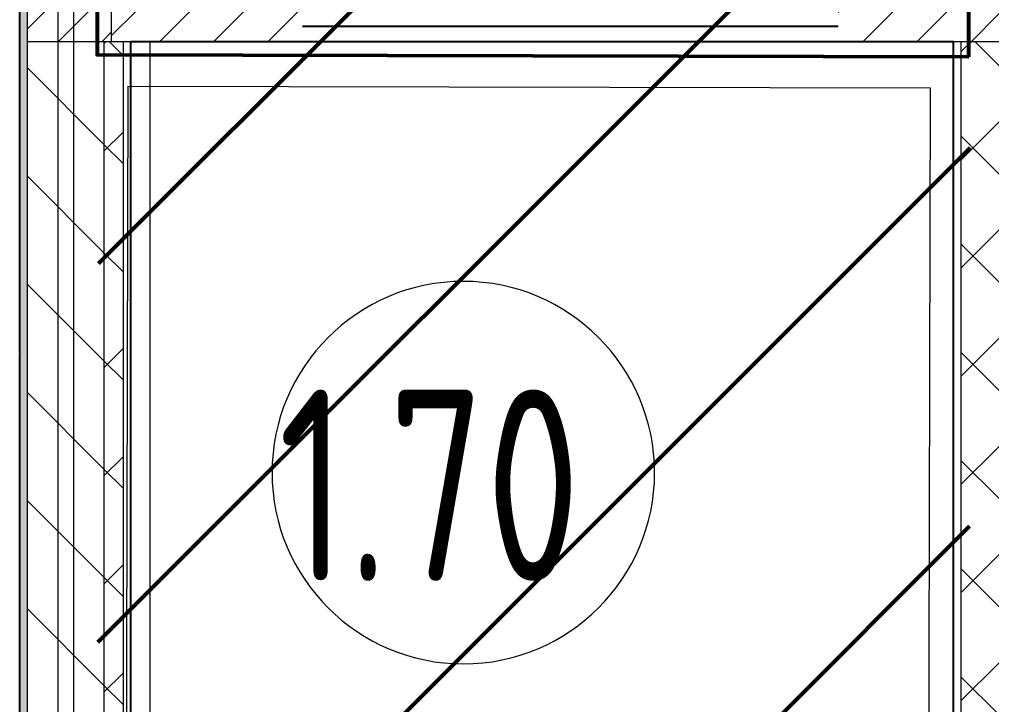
# Model space of a CAD drawing. Header units: millimetres. Extents: x -213547 to 415037, y -3642 to 106956.
# Drawn here: x 107174 to 109715, y 530 to 2321 of the extents above; entities that cross this region are included whole.
import ezdxf

# ---------------------------------------------------------------- set-up
doc = ezdxf.new("R2010")
doc.units = ezdxf.units.MM
for name, color, linetype, lineweight in [('1)CF2', 3, 'Continuous', 30), ('10)FK4', 3, 'Continuous', 50), ('965 СКБ CF2', 5, 'Continuous', 50), ('A-AREA-BNDY', 7, 'Continuous', 5), ('A-AREA-IDEN', 7, 'Continuous', 9), ('A-FLOR', 7, 'Continuous', 9), ('A-GENM-3', 7, 'Continuous', 5), ('A-WALL', 7, 'Continuous', 5), ('I-WALL', 7, 'Continuous', 5), ('Оси', 7, 'Continuous', 9)]:
    doc.layers.add(name, color=color, linetype=linetype, lineweight=lineweight)
doc.layers.add('A-WALL-1', color=9, linetype='Continuous', lineweight=5, true_color=0x808080)
doc.layers.add('A-WALL-FNSH-1', color=9, linetype='Continuous', lineweight=5, true_color=0x808080)
doc.styles.add('СПДС', font='ГОСТ тип А.ttf', dxfattribs={"width": 0.9})
pattern_1 = [(45, (64.7, -136.06), (-141.42136, 141.42136), []), (135, (64.7, -136.06), (-141.42136, -141.42136), [])]

# ---------------------------------------------------------------- blocks, each defined once
blk = doc.blocks.new('Рисунок_горы - Рисунок_горы-31934381-Объем проектирования 1 этажа')
at = {"layer": 'A-GENM-3'}
for p, q in [((107109, 5509.4), (107109, 170.3)), ((107109, 1721.7), (107109, 2520.4)), ((107109, 2349.5), (107109, 2318.8)), ((107109, 1892.3), (107109, 1912.9)), ((107109, 1600.7), (107109, 1631.9)), ((107109, 1247.5), (107109, 1581.1)), ((107109, 1293.1), (107109, 1296.4)), ((107109, 950.1), (107109, 1139.3)), ((107109, 1139.3), (107109, 950.1)), ((107109, 1122.4), (107109, 1119.9)), ((107109, 1119.9), (107109, 756.7)), ((107109, 688.3), (107109, 1080.6)), ((107109, 988.4), (107109, 946.8)), ((107109, 928), (107109, 950.1)), ((107109, 950.1), (107109, 928)), ((107109, 800), (107109, 928)), ((107109, 928), (107109, 800)), ((107109, 756.7), (107109, 692.6)), ((107109, 692.6), (107109, 688.3))]:
    blk.add_line(p, q, dxfattribs=at)
for points in [[(107109, 2525.4), (107109, 2507.2), (107109, 2429.8), (107109, 2406.1)], [(107109, 2405.3), (107109, 2304), (107109, 2038.3), (107109, 1883.2)], [(107109, 2112.7), (107109, 2226), (107109, 2386), (107109, 2405.3)], [(107109, 2323.6), (107109, 2326.7), (107109, 2331), (107109, 2337.1)], [(107109, 2043.8), (107109, 2062.7), (107109, 2086.4), (107109, 2112.7)], [(107109, 1964.2), (107109, 1942.5), (107109, 1888.8), (107109, 1862.5)], [(107109, 1851.5), (107109, 1858.5), (107109, 1869.3), (107109, 1884.9)], [(107109, 1721.8), (107109, 1728.7), (107109, 1729.7), (107109, 1721.7)], [(107109, 1722), (107109, 1728.6), (107109, 1729.6), (107109, 1722)], [(107109, 1722), (107109, 1728.7), (107109, 1729.6), (107109, 1721.9)], [(107109, 1721.9), (107109, 1728.7), (107109, 1729.6), (107109, 1721.9)], [(107109, 1722.1), (107109, 1728.6), (107109, 1729.5), (107109, 1722.1)], [(107109, 1722.5), (107109, 1728.6), (107109, 1729.4), (107109, 1722.4)], [(107109, 1722.4), (107109, 1728.6), (107109, 1729.4), (107109, 1722.4)], [(107109, 1722.7), (107109, 1728.5), (107109, 1729.3), (107109, 1722.7)], [(107109, 1722.6), (107109, 1728.5), (107109, 1729.3), (107109, 1722.5)], [(107109, 1722.9), (107109, 1728.5), (107109, 1729.2), (107109, 1722.9)], [(107109, 1722.8), (107109, 1728.5), (107109, 1729.2), (107109, 1722.8)], [(107109, 1722.7), (107109, 1728.5), (107109, 1729.2), (107109, 1722.7)], [(107109, 1723.1), (107109, 1728.4), (107109, 1729.1), (107109, 1723.1)], [(107109, 1723), (107109, 1728.5), (107109, 1729.1), (107109, 1723)], [(107109, 1723.4), (107109, 1728.4), (107109, 1729), (107109, 1723.4)], [(107109, 1723.3), (107109, 1728.4), (107109, 1729), (107109, 1723.3)], [(107109, 1723.3), (107109, 1728.4), (107109, 1729), (107109, 1723.3)], [(107109, 1723.5), (107109, 1728.3), (107109, 1728.9), (107109, 1723.5)], [(107109, 1726.5), (107109, 1725.9), (107109, 1724.9), (107109, 1723.6)], [(107109, 1716.3), (107109, 1721.3), (107109, 1724.8), (107109, 1726.4)], [(107109, 1723.6), (107109, 1723.6), (107109, 1723.5), (107109, 1723.5)], [(107109, 1723.3), (107109, 1723.3), (107109, 1723.3), (107109, 1723.3)], [(107109, 1723.1), (107109, 1723.1), (107109, 1723.1), (107109, 1723.1)], [(107109, 1722.8), (107109, 1722.8), (107109, 1722.8), (107109, 1722.8)], [(107109, 1722.7), (107109, 1722.7), (107109, 1722.7), (107109, 1722.7)], [(107109, 1722.4), (107109, 1722.3), (107109, 1722.3), (107109, 1722.3)], [(107109, 1722.1), (107109, 1722.1), (107109, 1722.1), (107109, 1722.1)], [(107109, 1716.3), (107109, 1716.3), (107109, 1716.3), (107109, 1716.3)], [(107109, 1599.1), (107109, 1599.6), (107109, 1600.2), (107109, 1600.7)], [(107109, 1584.8), (107109, 1587.8), (107109, 1592.5), (107109, 1599.1)], [(107109, 1599.1), (107109, 1599.1), (107109, 1599.1), (107109, 1599.1)], [(107109, 1378.1), (107109, 1344.4), (107109, 1311.3), (107109, 1280.5)], [(107109, 1296.8), (107109, 1296.4), (107109, 1296), (107109, 1295.5)], [(107109, 1295.5), (107109, 1290.5), (107109, 1278.2), (107109, 1267.7)], [(107109, 1295.5), (107109, 1295.5), (107109, 1295.5), (107109, 1295.5)], [(107109, 1291.5), (107109, 1291.9), (107109, 1292.4), (107109, 1293.1)], [(107109, 1204.3), (107109, 1240.1), (107109, 1272.7), (107109, 1284.6)], [(107109, 1250.4), (107109, 1250.3), (107109, 1250.3), (107109, 1250.3)], [(107109, 1250.3), (107109, 1250.3), (107109, 1250.2), (107109, 1250.2)], [(107109, 1250.3), (107109, 1250.3), (107109, 1250.3), (107109, 1250.3)], [(107109, 1250.3), (107109, 1250.3), (107109, 1250.3), (107109, 1250.3)], [(107109, 1250.3), (107109, 1250.3), (107109, 1250.3), (107109, 1250.3)], [(107109, 1250.3), (107109, 1250.3), (107109, 1250.3), (107109, 1250.3)], [(107109, 1250.3), (107109, 1250.3), (107109, 1250.3), (107109, 1250.3)], [(107109, 1250.3), (107109, 1250.3), (107109, 1250.3), (107109, 1250.3)], [(107109, 1250.2), (107109, 1250.2), (107109, 1250.1), (107109, 1250.1)], [(107109, 1250.2), (107109, 1250.2), (107109, 1250.2), (107109, 1250.2)], [(107109, 1250.2), (107109, 1250.2), (107109, 1250.2), (107109, 1250.2)], [(107109, 1250.2), (107109, 1250.2), (107109, 1250.2), (107109, 1250.2)], [(107109, 1250.2), (107109, 1250.2), (107109, 1250.2), (107109, 1250.2)], [(107109, 1250.1), (107109, 1250.1), (107109, 1250), (107109, 1250)], [(107109, 1250.1), (107109, 1250.1), (107109, 1250.1), (107109, 1250.1)], [(107109, 1250.1), (107109, 1250.1), (107109, 1250.1), (107109, 1250.1)], [(107109, 1250.1), (107109, 1250.1), (107109, 1250.1), (107109, 1250.1)], [(107109, 1250.1), (107109, 1250.1), (107109, 1250.1), (107109, 1250.1)], [(107109, 1250.1), (107109, 1250.1), (107109, 1250.1), (107109, 1250.1)], [(107109, 1250.1), (107109, 1250.1), (107109, 1250.1), (107109, 1250.1)], [(107109, 1250.1), (107109, 1250.1), (107109, 1250.1), (107109, 1250.1)], [(107109, 1250), (107109, 1250), (107109, 1250), (107109, 1249.9)], [(107109, 1250), (107109, 1250), (107109, 1250), (107109, 1250)], [(107109, 1250), (107109, 1250), (107109, 1250), (107109, 1250)], [(107109, 1250), (107109, 1250), (107109, 1250), (107109, 1250)], [(107109, 1249.9), (107109, 1249.8), (107109, 1249.8), (107109, 1249.8)], [(107109, 1249.9), (107109, 1249.9), (107109, 1249.9), (107109, 1249.9)], [(107109, 1249.9), (107109, 1249.9), (107109, 1249.9), (107109, 1249.9)], [(107109, 1249.9), (107109, 1249.9), (107109, 1249.9), (107109, 1249.9)], [(107109, 1249.8), (107109, 1249.8), (107109, 1249.8), (107109, 1249.7)], [(107109, 1249.8), (107109, 1249.8), (107109, 1249.8), (107109, 1249.8)], [(107109, 1249.7), (107109, 1249.7), (107109, 1249.6), (107109, 1249.6)], [(107109, 1249.7), (107109, 1249.7), (107109, 1249.7), (107109, 1249.7)], [(107109, 1249.7), (107109, 1249.7), (107109, 1249.7), (107109, 1249.7)], [(107109, 1249.7), (107109, 1249.7), (107109, 1249.7), (107109, 1249.7)], [(107109, 1249.7), (107109, 1249.7), (107109, 1249.7), (107109, 1249.7)], [(107109, 1249.7), (107109, 1249.7), (107109, 1249.7), (107109, 1249.7)], [(107109, 1249.7), (107109, 1249.7), (107109, 1249.7), (107109, 1249.7)], [(107109, 1249.7), (107109, 1249.7), (107109, 1249.7), (107109, 1249.7)], [(107109, 1249.6), (107109, 1249.5), (107109, 1249.5), (107109, 1249.5)], [(107109, 1249.6), (107109, 1249.6), (107109, 1249.6), (107109, 1249.6)], [(107109, 1249.6), (107109, 1249.6), (107109, 1249.6), (107109, 1249.6)], [(107109, 1249.6), (107109, 1249.6), (107109, 1249.6), (107109, 1249.6)], [(107109, 1249.6), (107109, 1249.6), (107109, 1249.6), (107109, 1249.6)], [(107109, 1249.6), (107109, 1249.6), (107109, 1249.6), (107109, 1249.6)], [(107109, 1249.5), (107109, 1249.5), (107109, 1249.4), (107109, 1249.4)], [(107109, 1249.5), (107109, 1249.5), (107109, 1249.5), (107109, 1249.5)], [(107109, 1249.5), (107109, 1249.5), (107109, 1249.5), (107109, 1249.5)], [(107109, 1249.5), (107109, 1249.5), (107109, 1249.5), (107109, 1249.5)], [(107109, 1249.5), (107109, 1249.5), (107109, 1249.5), (107109, 1249.5)], [(107109, 1249.5), (107109, 1249.5), (107109, 1249.5), (107109, 1249.5)], [(107109, 1249.4), (107109, 1249.4), (107109, 1249.4), (107109, 1249.3)], [(107109, 1249.4), (107109, 1249.4), (107109, 1249.4), (107109, 1249.4)], [(107109, 1249.4), (107109, 1249.4), (107109, 1249.4), (107109, 1249.4)], [(107109, 1249.4), (107109, 1249.4), (107109, 1249.4), (107109, 1249.4)], [(107109, 1249.4), (107109, 1249.4), (107109, 1249.4), (107109, 1249.4)], [(107109, 1249.4), (107109, 1249.4), (107109, 1249.4), (107109, 1249.4)], [(107109, 1249.4), (107109, 1249.4), (107109, 1249.4), (107109, 1249.4)], [(107109, 1249.3), (107109, 1249.2), (107109, 1249.1), (107109, 1249.1)], [(107109, 1249.3), (107109, 1249.3), (107109, 1249.3), (107109, 1249.3)], [(107109, 1249.3), (107109, 1249.3), (107109, 1249.3), (107109, 1249.3)], [(107109, 1249.3), (107109, 1249.3), (107109, 1249.3), (107109, 1249.3)], [(107109, 1249.3), (107109, 1249.3), (107109, 1249.3), (107109, 1249.3)], [(107109, 1249.3), (107109, 1249.3), (107109, 1249.3), (107109, 1249.3)], [(107109, 1249.3), (107109, 1249.3), (107109, 1249.3), (107109, 1249.3)], [(107109, 1249.3), (107109, 1249.3), (107109, 1249.3), (107109, 1249.3)], [(107109, 1249.3), (107109, 1249.3), (107109, 1249.3), (107109, 1249.3)], [(107109, 1249.1), (107109, 1249), (107109, 1249), (107109, 1249)], [(107109, 1249.1), (107109, 1249.1), (107109, 1249.1), (107109, 1249.1)], [(107109, 1249.1), (107109, 1249.1), (107109, 1249.1), (107109, 1249.1)], [(107109, 1249), (107109, 1249), (107109, 1248.9), (107109, 1248.9)], [(107109, 1249), (107109, 1249), (107109, 1249), (107109, 1249)], [(107109, 1249), (107109, 1249), (107109, 1249), (107109, 1249)], [(107109, 1249), (107109, 1249), (107109, 1249), (107109, 1249)], [(107109, 1249), (107109, 1249), (107109, 1249), (107109, 1249)], [(107109, 1249), (107109, 1249), (107109, 1249), (107109, 1249)], [(107109, 1249), (107109, 1249), (107109, 1249), (107109, 1249)], [(107109, 1249), (107109, 1249), (107109, 1249), (107109, 1249)], [(107109, 1249), (107109, 1249), (107109, 1249), (107109, 1249)], [(107109, 1249), (107109, 1249), (107109, 1249), (107109, 1249)], [(107109, 1248.9), (107109, 1248.8), (107109, 1248.8), (107109, 1248.8)], [(107109, 1248.9), (107109, 1248.9), (107109, 1248.9), (107109, 1248.9)], [(107109, 1248.9), (107109, 1248.9), (107109, 1248.9), (107109, 1248.9)], [(107109, 1248.9), (107109, 1248.9), (107109, 1248.9), (107109, 1248.9)], [(107109, 1248.9), (107109, 1248.9), (107109, 1248.9), (107109, 1248.9)], [(107109, 1248.9), (107109, 1248.9), (107109, 1248.9), (107109, 1248.9)], [(107109, 1248.9), (107109, 1248.9), (107109, 1248.9), (107109, 1248.9)], [(107109, 1248.8), (107109, 1248.7), (107109, 1248.7), (107109, 1248.7)], [(107109, 1248.8), (107109, 1248.8), (107109, 1248.8), (107109, 1248.8)], [(107109, 1248.8), (107109, 1248.8), (107109, 1248.8), (107109, 1248.8)], [(107109, 1248.8), (107109, 1248.8), (107109, 1248.8), (107109, 1248.8)], [(107109, 1248.8), (107109, 1248.8), (107109, 1248.8), (107109, 1248.8)], [(107109, 1248.8), (107109, 1248.8), (107109, 1248.8), (107109, 1248.8)], [(107109, 1248.8), (107109, 1248.8), (107109, 1248.8), (107109, 1248.8)], [(107109, 1248.8), (107109, 1248.8), (107109, 1248.8), (107109, 1248.8)], [(107109, 1248.7), (107109, 1248.7), (107109, 1248.6), (107109, 1248.6)], [(107109, 1248.7), (107109, 1248.7), (107109, 1248.7), (107109, 1248.7)], [(107109, 1248.7), (107109, 1248.7), (107109, 1248.7), (107109, 1248.7)], [(107109, 1248.7), (107109, 1248.7), (107109, 1248.7), (107109, 1248.7)], [(107109, 1248.7), (107109, 1248.7), (107109, 1248.7), (107109, 1248.7)], [(107109, 1248.7), (107109, 1248.7), (107109, 1248.7), (107109, 1248.7)], [(107109, 1248.7), (107109, 1248.7), (107109, 1248.7), (107109, 1248.7)], [(107109, 1248.7), (107109, 1248.7), (107109, 1248.7), (107109, 1248.7)], [(107109, 1248.7), (107109, 1248.7), (107109, 1248.7), (107109, 1248.7)], [(107109, 1248.6), (107109, 1248.6), (107109, 1248.6), (107109, 1248.5)], [(107109, 1248.6), (107109, 1248.6), (107109, 1248.6), (107109, 1248.6)], [(107109, 1248.6), (107109, 1248.6), (107109, 1248.6), (107109, 1248.6)], [(107109, 1248.6), (107109, 1248.6), (107109, 1248.6), (107109, 1248.6)], [(107109, 1248.6), (107109, 1248.6), (107109, 1248.6), (107109, 1248.6)], [(107109, 1248.6), (107109, 1248.6), (107109, 1248.6), (107109, 1248.6)], [(107109, 1248.5), (107109, 1248.5), (107109, 1248.5), (107109, 1248.5)], [(107109, 1248.5), (107109, 1248.5), (107109, 1248.5), (107109, 1248.5)], [(107109, 1248.5), (107109, 1248.5), (107109, 1248.5), (107109, 1248.5)], [(107109, 1248.5), (107109, 1248.5), (107109, 1248.5), (107109, 1248.5)], [(107109, 1248.5), (107109, 1248.5), (107109, 1248.5), (107109, 1248.5)], [(107109, 1248.5), (107109, 1248.5), (107109, 1248.5), (107109, 1248.5)], [(107109, 1248.5), (107109, 1248.5), (107109, 1248.5), (107109, 1248.5)], [(107109, 1248.5), (107109, 1248.5), (107109, 1248.5), (107109, 1248.5)], [(107109, 1248.5), (107109, 1248.5), (107109, 1248.5), (107109, 1248.5)], [(107109, 1248.5), (107109, 1248.5), (107109, 1248.5), (107109, 1248.5)], [(107109, 1248.5), (107109, 1248.5), (107109, 1248.5), (107109, 1248.5)], [(107109, 1248.5), (107109, 1248.5), (107109, 1248.4), (107109, 1248.4)], [(107109, 1248.4), (107109, 1248.4), (107109, 1248.4), (107109, 1248.4)], [(107109, 1248.4), (107109, 1248.4), (107109, 1248.4), (107109, 1248.4)], [(107109, 1248.4), (107109, 1248.4), (107109, 1248.4), (107109, 1248.4)], [(107109, 1248.4), (107109, 1248.4), (107109, 1248.4), (107109, 1248.4)], [(107109, 1248.4), (107109, 1248.4), (107109, 1248.4), (107109, 1248.4)], [(107109, 1248.4), (107109, 1248.4), (107109, 1248.4), (107109, 1248.4)], [(107109, 1248.4), (107109, 1248.4), (107109, 1248.4), (107109, 1248.4)], [(107109, 1248.4), (107109, 1248.4), (107109, 1248.4), (107109, 1248.4)], [(107109, 1248.4), (107109, 1248.4), (107109, 1248.4), (107109, 1248.4)], [(107109, 1248.4), (107109, 1248.4), (107109, 1248.4), (107109, 1248.4)], [(107109, 1248.4), (107109, 1248.4), (107109, 1248.4), (107109, 1248.4)], [(107109, 1248.4), (107109, 1248.4), (107109, 1248.4), (107109, 1248.4)], [(107109, 1248.4), (107109, 1248.4), (107109, 1248.4), (107109, 1248.4)], [(107109, 1248.4), (107109, 1248.3), (107109, 1248.3), (107109, 1248.3)], [(107109, 1248.3), (107109, 1248.3), (107109, 1248.3), (107109, 1248.3)], [(107109, 1248.3), (107109, 1248.3), (107109, 1248.3), (107109, 1248.3)], [(107109, 1248.3), (107109, 1248.3), (107109, 1248.3), (107109, 1248.3)], [(107109, 1248.3), (107109, 1248.3), (107109, 1248.3), (107109, 1248.3)], [(107109, 1248.3), (107109, 1248.3), (107109, 1248.3), (107109, 1248.3)], [(107109, 1248.3), (107109, 1248.3), (107109, 1248.3), (107109, 1248.3)], [(107109, 1248.3), (107109, 1248.3), (107109, 1248.3), (107109, 1248.3)], [(107109, 1248.3), (107109, 1248.3), (107109, 1248.3), (107109, 1248.3)], [(107109, 1248.3), (107109, 1248.3), (107109, 1248.3), (107109, 1248.3)], [(107109, 1248.3), (107109, 1248.3), (107109, 1248.3), (107109, 1248.3)], [(107109, 1248.3), (107109, 1248.3), (107109, 1248.3), (107109, 1248.3)], [(107109, 1248.3), (107109, 1248.3), (107109, 1248.3), (107109, 1248.3)], [(107109, 1248.3), (107109, 1248.3), (107109, 1248.3), (107109, 1248.2)], [(107109, 1248.2), (107109, 1248.2), (107109, 1248.2), (107109, 1248.2)], [(107109, 1248.2), (107109, 1248.2), (107109, 1248.2), (107109, 1248.2)], [(107109, 1248.2), (107109, 1248.2), (107109, 1248.2), (107109, 1248.2)], [(107109, 1248.2), (107109, 1248.2), (107109, 1248.2), (107109, 1248.2)], [(107109, 1248.2), (107109, 1248.2), (107109, 1248.2), (107109, 1248.2)], [(107109, 1248.2), (107109, 1248.2), (107109, 1248.2), (107109, 1248.2)], [(107109, 1248.2), (107109, 1248.2), (107109, 1248.2), (107109, 1248.2)], [(107109, 1248.2), (107109, 1248.2), (107109, 1248.2), (107109, 1248.2)], [(107109, 1248.2), (107109, 1248.2), (107109, 1248.2), (107109, 1248.2)], [(107109, 1248.2), (107109, 1248.1), (107109, 1248.1), (107109, 1248)], [(107109, 1248), (107109, 1248), (107109, 1248), (107109, 1248)], [(107109, 1248), (107109, 1248), (107109, 1248), (107109, 1248)], [(107109, 1248), (107109, 1248), (107109, 1248), (107109, 1248)], [(107109, 1248), (107109, 1248), (107109, 1248), (107109, 1248)], [(107109, 1248), (107109, 1248), (107109, 1248), (107109, 1248)], [(107109, 1248), (107109, 1248), (107109, 1248), (107109, 1248)], [(107109, 1248), (107109, 1248), (107109, 1248), (107109, 1248)], [(107109, 1248), (107109, 1247.9), (107109, 1247.9), (107109, 1247.9)], [(107109, 1247.9), (107109, 1247.9), (107109, 1247.9), (107109, 1247.9)], [(107109, 1247.9), (107109, 1247.9), (107109, 1247.9), (107109, 1247.9)], [(107109, 1247.9), (107109, 1247.9), (107109, 1247.9), (107109, 1247.9)], [(107109, 1247.9), (107109, 1247.9), (107109, 1247.9), (107109, 1247.9)], [(107109, 1247.9), (107109, 1247.9), (107109, 1247.9), (107109, 1247.9)], [(107109, 1247.9), (107109, 1247.8), (107109, 1247.8), (107109, 1247.8)], [(107109, 1247.8), (107109, 1247.8), (107109, 1247.8), (107109, 1247.8)], [(107109, 1247.8), (107109, 1247.8), (107109, 1247.8), (107109, 1247.8)], [(107109, 1247.8), (107109, 1247.8), (107109, 1247.8), (107109, 1247.8)], [(107109, 1247.8), (107109, 1247.8), (107109, 1247.8), (107109, 1247.8)], [(107109, 1247.8), (107109, 1247.8), (107109, 1247.8), (107109, 1247.8)], [(107109, 1247.8), (107109, 1247.8), (107109, 1247.8), (107109, 1247.8)], [(107109, 1247.8), (107109, 1247.8), (107109, 1247.8), (107109, 1247.8)], [(107109, 1247.8), (107109, 1247.7), (107109, 1247.7), (107109, 1247.7)], [(107109, 1247.7), (107109, 1247.7), (107109, 1247.7), (107109, 1247.7)], [(107109, 1247.7), (107109, 1247.7), (107109, 1247.7), (107109, 1247.7)], [(107109, 1247.7), (107109, 1247.7), (107109, 1247.7), (107109, 1247.7)], [(107109, 1247.7), (107109, 1247.7), (107109, 1247.6), (107109, 1247.6)], [(107109, 1247.6), (107109, 1247.6), (107109, 1247.6), (107109, 1247.6)], [(107109, 1247.6), (107109, 1247.6), (107109, 1247.6), (107109, 1247.6)], [(107109, 1247.6), (107109, 1247.6), (107109, 1247.6), (107109, 1247.6)], [(107109, 1247.6), (107109, 1247.6), (107109, 1247.6), (107109, 1247.6)], [(107109, 1247.6), (107109, 1247.6), (107109, 1247.6), (107109, 1247.6)], [(107109, 1247.6), (107109, 1247.6), (107109, 1247.6), (107109, 1247.6)], [(107109, 1247.6), (107109, 1247.6), (107109, 1247.6), (107109, 1247.6)], [(107109, 1247.6), (107109, 1247.6), (107109, 1247.6), (107109, 1247.6)], [(107109, 1247.6), (107109, 1247.6), (107109, 1247.6), (107109, 1247.6)], [(107109, 1247.6), (107109, 1247.6), (107109, 1247.5), (107109, 1247.5)], [(107109, 1204.2), (107109, 1204.2), (107109, 1204.2), (107109, 1204.3)], [(107109, 1086.2), (107109, 1105.3), (107109, 1157.5), (107109, 1204.2)], [(107109, 1150.9), (107109, 1139), (107109, 1112.9), (107109, 1089.8)], [(107109, 1141.3), (107109, 1141.5), (107109, 1141.7), (107109, 1141.9)], [(107109, 1139.6), (107109, 1140.2), (107109, 1141.1), (107109, 1141.9)], [(107109, 949.5), (107109, 970.9), (107109, 1112.8), (107109, 1134.2)], [(107109, 1117.4), (107109, 1118.1), (107109, 1119.6), (107109, 1122.4)], [(107109, 1120.4), (107109, 1119.6), (107109, 1118.7), (107109, 1117.9)], [(107109, 1086.1), (107109, 1086.2), (107109, 1086.2), (107109, 1086.2)], [(107109, 1086.1), (107109, 1086.1), (107109, 1086.1), (107109, 1086.1)], [(107109, 1086), (107109, 1086), (107109, 1086.1), (107109, 1086.1)], [(107109, 1085.5), (107109, 1085.7), (107109, 1085.9), (107109, 1086)], [(107109, 1085.5), (107109, 1085.5), (107109, 1085.5), (107109, 1085.5)], [(107109, 1085.4), (107109, 1085.4), (107109, 1085.5), (107109, 1085.5)], [(107109, 1085.3), (107109, 1085.3), (107109, 1085.4), (107109, 1085.4)], [(107109, 1085.2), (107109, 1085.2), (107109, 1085.3), (107109, 1085.3)], [(107109, 1085.1), (107109, 1085.1), (107109, 1085.2), (107109, 1085.2)], [(107109, 1085.1), (107109, 1085.1), (107109, 1085.1), (107109, 1085.1)], [(107109, 1085), (107109, 1085.1), (107109, 1085.1), (107109, 1085.1)], [(107109, 1085), (107109, 1085), (107109, 1085), (107109, 1085)], [(107109, 1084.9), (107109, 1085), (107109, 1085), (107109, 1085)], [(107109, 1084.9), (107109, 1084.9), (107109, 1084.9), (107109, 1084.9)], [(107109, 1084.9), (107109, 1084.9), (107109, 1084.9), (107109, 1084.9)], [(107109, 1084.8), (107109, 1084.8), (107109, 1084.9), (107109, 1084.9)], [(107109, 1084.8), (107109, 1084.8), (107109, 1084.8), (107109, 1084.8)], [(107109, 1084.7), (107109, 1084.8), (107109, 1084.8), (107109, 1084.8)], [(107109, 1084.7), (107109, 1084.7), (107109, 1084.7), (107109, 1084.7)], [(107109, 1084.7), (107109, 1084.7), (107109, 1084.7), (107109, 1084.7)], [(107109, 1084.6), (107109, 1084.6), (107109, 1084.7), (107109, 1084.7)], [(107109, 1084.6), (107109, 1084.6), (107109, 1084.6), (107109, 1084.6)], [(107109, 1084.6), (107109, 1084.6), (107109, 1084.6), (107109, 1084.6)], [(107109, 1084.5), (107109, 1084.5), (107109, 1084.5), (107109, 1084.6)], [(107109, 1084.5), (107109, 1084.5), (107109, 1084.5), (107109, 1084.5)], [(107109, 1084.5), (107109, 1084.5), (107109, 1084.5), (107109, 1084.5)], [(107109, 1084.4), (107109, 1084.4), (107109, 1084.4), (107109, 1084.5)], [(107109, 1084.3), (107109, 1084.4), (107109, 1084.4), (107109, 1084.4)], [(107109, 1084.3), (107109, 1075.8), (107109, 1065.4), (107109, 1052.7)], [(107109, 1084.3), (107109, 1084.3), (107109, 1084.3), (107109, 1084.3)], [(107109, 1084.2), (107109, 1084.2), (107109, 1084.2), (107109, 1084.3)], [(107109, 1084.1), (107109, 1084.1), (107109, 1084.2), (107109, 1084.2)], [(107109, 1084.1), (107109, 1084.1), (107109, 1084.1), (107109, 1084.1)], [(107109, 1084.1), (107109, 1084.1), (107109, 1084.1), (107109, 1084.1)], [(107109, 1084), (107109, 1084), (107109, 1084), (107109, 1084.1)], [(107109, 1084), (107109, 1084), (107109, 1084), (107109, 1084)], [(107109, 1083.9), (107109, 1084), (107109, 1084), (107109, 1084)], [(107109, 1083.9), (107109, 1083.9), (107109, 1083.9), (107109, 1083.9)], [(107109, 1083.9), (107109, 1083.9), (107109, 1083.9), (107109, 1083.9)], [(107109, 1083.8), (107109, 1083.9), (107109, 1083.9), (107109, 1083.9)], [(107109, 1083.8), (107109, 1083.8), (107109, 1083.8), (107109, 1083.8)], [(107109, 1083.8), (107109, 1083.8), (107109, 1083.8), (107109, 1083.8)], [(107109, 1083.8), (107109, 1083.8), (107109, 1083.8), (107109, 1083.8)], [(107109, 1083.7), (107109, 1083.7), (107109, 1083.7), (107109, 1083.8)], [(107109, 1083.7), (107109, 1083.7), (107109, 1083.7), (107109, 1083.7)], [(107109, 1083.6), (107109, 1083.7), (107109, 1083.7), (107109, 1083.7)], [(107109, 1083.5), (107109, 1083.6), (107109, 1083.6), (107109, 1083.6)], [(107109, 1083.5), (107109, 1083.5), (107109, 1083.5), (107109, 1083.5)], [(107109, 1083.2), (107109, 1083.3), (107109, 1083.4), (107109, 1083.5)], [(107109, 1083.2), (107109, 1083.2), (107109, 1083.2), (107109, 1083.2)], [(107109, 1083.1), (107109, 1083.1), (107109, 1083.1), (107109, 1083.2)], [(107109, 1083), (107109, 1083), (107109, 1083.1), (107109, 1083.1)], [(107109, 1082.4), (107109, 1082.6), (107109, 1082.8), (107109, 1083)], [(107109, 1082.2), (107109, 1082.3), (107109, 1082.3), (107109, 1082.4)], [(107109, 1081.9), (107109, 1082), (107109, 1082.1), (107109, 1082.2)], [(107109, 1081.9), (107109, 1081.9), (107109, 1081.9), (107109, 1081.9)], [(107109, 1081.8), (107109, 1081.8), (107109, 1081.9), (107109, 1081.9)], [(107109, 1081.8), (107109, 1081.8), (107109, 1081.8), (107109, 1081.8)], [(107109, 1081.5), (107109, 1081.6), (107109, 1081.7), (107109, 1081.8)], [(107109, 1081.4), (107109, 1081.5), (107109, 1081.5), (107109, 1081.5)], [(107109, 1081.4), (107109, 1081.4), (107109, 1081.4), (107109, 1081.4)], [(107109, 1081.4), (107109, 1081.4), (107109, 1081.4), (107109, 1081.4)], [(107109, 1081.3), (107109, 1081.3), (107109, 1081.4), (107109, 1081.4)], [(107109, 1081.1), (107109, 1081.2), (107109, 1081.3), (107109, 1081.3)], [(107109, 1080.9), (107109, 1081), (107109, 1081), (107109, 1081.1)], [(107109, 1080.9), (107109, 1080.9), (107109, 1080.9), (107109, 1080.9)], [(107109, 1080.7), (107109, 1080.8), (107109, 1080.8), (107109, 1080.9)], [(107109, 1080.6), (107109, 1080.7), (107109, 1080.7), (107109, 1080.7)], [(107109, 1080.6), (107109, 1080.6), (107109, 1080.6), (107109, 1080.6)], [(107109, 1052.7), (107109, 1035.5), (107109, 1014.2), (107109, 988.4)], [(107109, 800), (107109, 789.3), (107109, 658.8), (107109, 644.1)], [(107109, 792), (107109, 795.1), (107109, 797.8), (107109, 800)]]:
    blk.add_open_spline(points, degree=3, dxfattribs=at)
for points, knots in [([(107109, 2444.2), (107109, 2444.2), (107109, 2462.1), (107109, 2503.1), (107109, 2519)], [0.7142857, 0.7142857, 0.7142857, 0.7142857, 0.7142857, 0.9395401, 0.9395401, 0.9395401, 0.9395401]), ([(107109, 2510.3), (107109, 2510.3), (107109, 2483), (107109, 2428.7), (107109, 2405.3)], [0.798561151, 0.798561151, 0.798561151, 0.798561151, 0.798561161, 0.805755396, 0.805755396, 0.805755396, 0.805755396]), ([(107109, 2337.1), (107109, 2337.1), (107109, 2349.8), (107109, 2431.6), (107109, 2444.2)], [0.5714286, 0.5714286, 0.5714286, 0.5714286, 0.5714286, 0.7142857, 0.7142857, 0.7142857, 0.7142857]), ([(107109, 2406.1), (107109, 2406.1), (107109, 2384.7), (107109, 2362.5), (107109, 2351.9)], [0.1428571, 0.1428571, 0.1428571, 0.1428571, 0.1428572, 0.2747178, 0.2747178, 0.2747178, 0.2747178]), ([(107109, 2405.3), (107109, 2405.3), (107109, 2381.5), (107109, 2144.3), (107109, 2043.8)], [0.805755396, 0.805755396, 0.805755396, 0.805755396, 0.805755406, 0.811968093, 0.811968093, 0.811968093, 0.811968093]), ([(107109, 1912.9), (107109, 1912.9), (107109, 1923.9), (107109, 1935.8), (107109, 1945.4)], [0.75, 0.75, 0.75, 0.75, 0.75, 0.8537105, 0.8537105, 0.8537105, 0.8537105]), ([(107109, 1884.9), (107109, 1884.9), (107109, 1885.4), (107109, 1885.8), (107109, 1886.2)], [0.5, 0.5, 0.5, 0.5, 0.50000001, 0.50706278, 0.50706278, 0.50706278, 0.50706278]), ([(107109, 1883.2), (107109, 1883.2), (107109, 1772), (107109, 1712.3), (107109, 1580.9)], [0.05882353, 0.05882353, 0.05882353, 0.05882353, 0.05882354, 0.11764706, 0.11764706, 0.11764706, 0.11764706]), ([(107109, 1862.5), (107109, 1862.5), (107109, 1861.9), (107109, 1861.5), (107109, 1861)], [0.125, 0.125, 0.125, 0.125, 0.12500001, 0.130504655, 0.130504655, 0.130504655, 0.130504655]), ([(107109, 1684.9), (107109, 1684.9), (107109, 1697.8), (107109, 1708.8), (107109, 1716.3)], [0.76119403, 0.76119403, 0.76119403, 0.76119403, 0.76119404, 0.767121005, 0.767121005, 0.767121005, 0.767121005]), ([(107109, 1640.8), (107109, 1640.8), (107109, 1660.5), (107109, 1675.7), (107109, 1684.9)], [0.74626866, 0.74626866, 0.74626866, 0.74626866, 0.74626867, 0.76119403, 0.76119403, 0.76119403, 0.76119403]), ([(107109, 1631.9), (107109, 1631.9), (107109, 1634.7), (107109, 1638.3), (107109, 1640.8)], [0.73134328, 0.73134328, 0.73134328, 0.73134328, 0.73134329, 0.74626866, 0.74626866, 0.74626866, 0.74626866]), ([(107109, 1580.9), (107109, 1580.9), (107109, 1528.6), (107109, 1484.2), (107109, 1440.4)], [0.11764706, 0.11764706, 0.11764706, 0.11764706, 0.11764707, 0.17647059, 0.17647059, 0.17647059, 0.17647059]), ([(107109, 1440.4), (107109, 1440.4), (107109, 1388), (107109, 1350.4), (107109, 1277.3)], [0.17647059, 0.17647059, 0.17647059, 0.17647059, 0.1764706, 0.23529412, 0.23529412, 0.23529412, 0.23529412]), ([(107109, 1280.5), (107109, 1280.5), (107109, 1311.3), (107109, 1344.4), (107109, 1378.1)], [0.52941176, 0.52941176, 0.52941176, 0.52941176, 0.52941177, 0.55016053, 0.55016053, 0.55016053, 0.55016053]), ([(107109, 1296.4), (107109, 1296.4), (107109, 1296.6), (107109, 1296.8), (107109, 1296.9)], [0.6567164179, 0.6567164179, 0.6567164179, 0.6567164179, 0.6567164279, 0.6571891887, 0.6571891887, 0.6571891887, 0.6571891887]), ([(107109, 1284.6), (107109, 1284.6), (107109, 1286.9), (107109, 1288.1), (107109, 1288.9)], [0.626865672, 0.626865672, 0.626865672, 0.626865672, 0.626865682, 0.631675383, 0.631675383, 0.631675383, 0.631675383]), ([(107109, 1141.9), (107109, 1141.9), (107109, 1191.5), (107109, 1233.3), (107109, 1280.5)], [0.47058824, 0.47058824, 0.47058824, 0.47058824, 0.47058825, 0.52941176, 0.52941176, 0.52941176, 0.52941176]), ([(107109, 1280.5), (107109, 1280.5), (107109, 1233.3), (107109, 1191.5), (107109, 1141.9)], [0.856115108, 0.856115108, 0.856115108, 0.856115108, 0.856115118, 0.863309353, 0.863309353, 0.863309353, 0.863309353]), ([(107109, 1277.3), (107109, 1277.3), (107109, 1224.5), (107109, 1174), (107109, 1122.4)], [0.23529412, 0.23529412, 0.23529412, 0.23529412, 0.23529413, 0.29411765, 0.29411765, 0.29411765, 0.29411765]), ([(107109, 1267.7), (107109, 1267.7), (107109, 1262.2), (107109, 1255), (107109, 1250.4)], [0.67164179, 0.67164179, 0.67164179, 0.67164179, 0.6716418, 0.68368998, 0.68368998, 0.68368998, 0.68368998]), ([(107109, 1136.5), (107109, 1136.5), (107109, 1144.2), (107109, 1149.5), (107109, 1152.9)], [0.4, 0.4, 0.4, 0.4, 0.40000001, 0.42984539, 0.42984539, 0.42984539, 0.42984539]), ([(107109, 1141.9), (107109, 1141.9), (107109, 1136.4), (107109, 1133.6), (107109, 1127.2)], [0.52238806, 0.52238806, 0.52238806, 0.52238806, 0.52238807, 0.53731343, 0.53731343, 0.53731343, 0.53731343]), ([(107109, 1141.9), (107109, 1141.9), (107109, 1141), (107109, 1139.9), (107109, 1139.4)], [0.863309353, 0.863309353, 0.863309353, 0.863309353, 0.863309363, 0.869851372, 0.869851372, 0.869851372, 0.869851372]), ([(107109, 1127.2), (107109, 1127.2), (107109, 1128.3), (107109, 1129.3), (107109, 1130.3)], [0.41176471, 0.41176471, 0.41176471, 0.41176471, 0.41176472, 0.42207081, 0.42207081, 0.42207081, 0.42207081]), ([(107109, 1127.2), (107109, 1127.2), (107109, 1125.1), (107109, 1123.2), (107109, 1121.9)], [0.53731343, 0.53731343, 0.53731343, 0.53731343, 0.53731344, 0.54781179, 0.54781179, 0.54781179, 0.54781179]), ([(107109, 1122.4), (107109, 1122.4), (107109, 1120.8), (107109, 1119.6), (107109, 1118.7)], [0.294117647, 0.294117647, 0.294117647, 0.294117647, 0.294117657, 0.303963262, 0.303963262, 0.303963262, 0.303963262]), ([(107109, 644.1), (107109, 644.1), (107109, 658.8), (107109, 789.3), (107109, 800)], [0.44776119, 0.44776119, 0.44776119, 0.44776119, 0.4477612, 0.46268657, 0.46268657, 0.46268657, 0.46268657]), ([(107109, 800), (107109, 800), (107109, 797.8), (107109, 795.1), (107109, 792)], [0.8920863309, 0.8920863309, 0.8920863309, 0.8920863309, 0.8920863409, 0.8929568714, 0.8929568714, 0.8929568714, 0.8929568714])]:
    blk.add_open_spline(points, degree=3, knots=knots, dxfattribs=at)
blk = doc.blocks.new('Марка_Помещения - Номер-25198446-Объем проектирования 1 этажа')
at = {"layer": 'A-AREA-IDEN'}
for start, end in [(360, 180), (180, 360)]:
    blk.add_arc((0, 0), 2.5, start, end, dxfattribs=at)

msp = doc.modelspace()

# ---------------------------------------------------------------- hatches: boundary and pattern name
at = {"layer": '1)CF2'}
h = msp.add_hatch(dxfattribs=at)
h.set_pattern_fill('ANSI31', color=256, scale=220)
h.paths.add_polyline_path([(109674, 10121.1), (107396, 10126.4), (107377.5, 16.6), (109655.5, 11.3)])
at = {"layer": '965 СКБ CF2'}
h = msp.add_hatch(dxfattribs=at)
h.set_pattern_fill('ANSI31', color=256, scale=220)
h.paths.add_polyline_path([(109674, 10121.1), (107396, 10126.4), (107377.5, 16.6), (109655.5, 11.3)])
at = {"layer": 'I-WALL'}
h = msp.add_hatch(dxfattribs=at)
h.set_pattern_fill('FP_1', color=256, style=0, pattern_type=2)
h.set_pattern_definition([(45, (64.7, -136.06), (-114.04925, 114.04925), []), (45, (178.75, -136.06), (-114.04925, 114.04925), [201.612, -40.322, 6.706, -33.617])])
h.paths.add_polyline_path([(107414.7, 2263.9), (107414.7, 10243.9), (107194.7, 10263.9), (107194.7, 2263.9), (107414.5, 2263.9)])
h.paths.add_polyline_path([(107414.7, 10243.9), (107414.7, 10463.9), (107194.7, 10463.9), (107194.7, 10263.9)])
h = msp.add_hatch(dxfattribs=at)
h.set_pattern_fill('FP_191', color=256, style=0, pattern_type=2)
h.set_pattern_definition([(0, (64.7, -136.06), (243.84, 60.96), [20.117, -162.763, 20.117, -162.763, -975.36]), (0, (64.7, -136.06), (243.84, 60.96), [-365.76, 20.117, -345.643, 20.117, -162.763, -426.72]), (0, (64.7, -136.06), (243.84, 60.96), [-914.4, 20.117, -101.803, 20.117, -284.683]), (120, (156.14, -105.58), (-174.71291, 180.691634), [20.117, -162.763, 20.117, -162.763, -975.36]), (120, (156.14, -105.58), (-174.71291, 180.691634), [-365.76, 20.117, -345.643, 20.117, -162.763, -426.72]), (120, (156.14, -105.58), (-174.71291, 180.691634), [-914.4, 20.117, -101.803, 20.117, -284.683]), (240, (186.62, 16.34), (-69.12709, -241.651634), [20.117, -162.763, 20.117, -162.763, -975.36]), (240, (186.62, 16.34), (-69.12709, -241.651634), [-365.76, 20.117, -345.643, 20.117, -162.763, -426.72]), (240, (186.62, 16.34), (-69.12709, -241.651634), [-914.4, 20.117, -101.803, 20.117, -284.683])])
h.paths.add_polyline_path([(107194.7, 13.9), (107194.7, 10243.9), (107174.7, 10243.9), (107174.7, 13.9)])
h = msp.add_hatch(dxfattribs=at)
h.set_pattern_fill('FP_22', color=256, style=0, pattern_type=2)
h.set_pattern_definition([(45, (64.7, -136.06), (-70.71068, 70.71068), [])])
h.paths.add_polyline_path([(109734.7, 2263.9), (109734.7, 2343.9), (109313.7, 2343.9), (109313.7, 2263.9), (109729.3, 2263.9)])
h.paths.add_polyline_path([(107414.7, 2263.9), (107913.7, 2263.9), (107913.7, 2343.9), (107414.7, 2343.9)])
h = msp.add_hatch(dxfattribs=at)
h.set_pattern_fill('FP_23', color=256, style=0, pattern_type=2)
h.set_pattern_definition([(135, (64.7, -136.06), (-141.42136, -141.42136), [])])
h.paths.add_polyline_path([(107394.7, 13.9), (107394.7, 2263.9), (107194.7, 2263.9), (107194.7, 13.9)])
h = msp.add_hatch(dxfattribs=at)
h.set_pattern_fill('FP_24', color=256, style=0, pattern_type=2)
h.set_pattern_definition(pattern_1)
h.paths.add_polyline_path([(107444.7, 13.9), (107444.7, 2263.9), (107394.7, 2263.9), (107394.7, 13.9)])
h = msp.add_hatch(dxfattribs=at)
h.set_pattern_fill('FP_24', color=256, style=0, pattern_type=2)
h.set_pattern_definition(pattern_1)
h.paths.add_polyline_path([(109634.7, -36.1), (109734.7, -36.1), (109734.7, 2263.9), (109634.7, 2263.9), (109634.7, 13.9)])

# ---------------------------------------------------------------- linework, layer by layer
msp.add_lwpolyline([(107913.7, 2303.9), (109313.7, 2303.9)])
msp.add_lwpolyline([(107464.7, 2263.9), (109614.7, 2263.9), (109614.7, 14.9), (107464.7, 14.9)], close=True)
at = {"layer": '10)FK4', "flags": 128}
for points in [[(109654.7, 2223.1), (109673.3, 10121.1), (107395.3, 10126.4), (107376.7, 2228.4)], [(109655.5, 2223.1), (109674, 10121.1), (107396, 10126.4), (107377.5, 2228.4)]]:
    msp.add_lwpolyline(points, close=True, dxfattribs=at)
at = {"layer": 'A-AREA-BNDY', "flags": 128}
msp.add_lwpolyline([(107452, -101.8), (109550, -106.7), (109555.3, 2141.3), (107457.3, 2146.2)], close=True, dxfattribs=at)
at = {"layer": 'A-FLOR'}
for p, q in [((107174.7, 10243.9), (107174.7, 33.9)), ((107464.7, 14.9), (107464.7, 2263.9)), ((108013.7, 2263.9), (109213.7, 2263.9)), ((109614.7, 2262.9), (109614.7, 14.9))]:
    msp.add_line(p, q, dxfattribs=at)
at = {"layer": 'A-WALL'}
for p, q in [((107414.7, 2263.9), (107414.7, 10463.9)), ((107194.7, 2263.9), (107514.7, 2263.9)), ((107444.7, 2263.9), (107444.7, 13.9)), ((107515.7, 2263.9), (107858.7, 2263.9)), ((109368.7, 2263.9), (109734.7, 2263.9)), ((109614.7, 13.9), (109614.7, 2263.9)), ((109634.7, 2263.9), (109634.7, -36.1))]:
    msp.add_line(p, q, dxfattribs=at)
at = {"layer": 'A-WALL-1'}
for p, q in [((107194.7, 13.9), (107194.7, 10463.9)), ((107394.7, 2263.9), (107394.7, 13.9))]:
    msp.add_line(p, q, dxfattribs=at)
at = {"layer": 'A-WALL-FNSH-1'}
for p, q in [((107314.7, 10253.9), (107314.7, 24.4)), ((107315.7, 24.4), (107315.7, 10253.9)), ((107173.7, 2432.1), (107173.7, 2176.8)), ((107174.7, 2302.5), (107173.7, 2302.5)), ((107173.7, 2301.6), (107174.7, 2301.6)), ((107515.7, 2263.9), (107514.7, 2263.9)), ((107514.7, 2263.9), (107514.7, 14.9)), ((107515.7, 14.9), (107515.7, 2262.9)), ((107515.7, 2262.9), (107858.7, 2262.9)), ((109368.7, 2262.9), (109614.7, 2262.9)), ((109613.7, 2263.9), (109613.7, 14.9)), ((107173.7, 2176.8), (107174.7, 2176.8)), ((107174.7, 2176.7), (107173.7, 2176.7)), ((107173.7, 2176.7), (107173.7, 1962.3)), ((107174.7, 2030.9), (107173.7, 2030.9)), ((107173.7, 2029.6), (107174.7, 2029.6)), ((107173.7, 1962.3), (107174.7, 1962.3)), ((107174.7, 1961.7), (107173.7, 1961.7)), ((107173.7, 1961.7), (107173.7, 1555.1)), ((107173.7, 1616.1), (107174.7, 1616.1)), ((107174.7, 1616.1), (107173.7, 1616.1)), ((107173.7, 1555.1), (107174.7, 1555.1)), ((107174.7, 1553.3), (107173.7, 1553.3)), ((107173.7, 1553.3), (107173.7, 34.9)), ((107174.7, 864.7), (107173.7, 864.7)), ((107173.7, 863.6), (107174.7, 863.6))]:
    msp.add_line(p, q, dxfattribs=at)
at = {"layer": 'I-WALL'}
for p, q in [((107174.7, 2303.1), (107173.7, 2303.1)), ((107174.7, 2068.2), (107173.7, 2068.2)), ((107173.7, 1958.4), (107174.7, 1958.4)), ((107174.7, 1908.2), (107173.7, 1908.2)), ((107173.7, 1823.2), (107174.7, 1823.2)), ((107173.7, 1822.3), (107174.7, 1822.3)), ((107173.7, 1798.3), (107174.7, 1798.3)), ((107174.7, 1621.6), (107173.7, 1621.6)), ((107173.7, 1511.8), (107174.7, 1511.8)), ((107174.7, 1389.8), (107173.7, 1389.8)), ((107173.7, 1366.9), (107174.7, 1366.9)), ((107173.7, 1364.9), (107174.7, 1364.9)), ((107173.7, 1279.9), (107174.7, 1279.9)), ((107174.7, 1100.2), (107173.7, 1100.2)), ((107173.7, 1031.4), (107174.7, 1031.4)), ((107174.7, 1029.3), (107173.7, 1029.3)), ((107174.7, 927.7), (107173.7, 927.7)), ((107173.7, 925.6), (107174.7, 925.6)), ((107173.7, 922.7), (107174.7, 922.7))]:
    msp.add_line(p, q, dxfattribs=at)
for points, knots in [([(107173.7, 2302.5), (107173.7, 2302.5), (107173.7, 2304), (107173.7, 2300.5), (107173.7, 2273.1), (107173.7, 2232.7), (107173.7, 2193.8), (107173.7, 2183), (107173.7, 2176.8)], [-2.0072799, -2.0072799, -2.0072799, -2.0072799, -2.0039584, -1.9323773, -1.8376503, -1.718064, -1.6016202, -1.482747, -1.482747, -1.482747, -1.482747]), ([(107173.7, 2176.7), (107173.7, 2182.5), (107173.7, 2193.4), (107173.7, 2231.6), (107173.7, 2272), (107173.7, 2299.3), (107173.7, 2302.8), (107173.7, 2301.6)], [-0.5739219, -0.5739219, -0.5739219, -0.5739219, -0.4618702, -0.3454264, -0.2258401, -0.1311132, -0.0608681, -0.0608681, -0.0608681, -0.0608681]), ([(107173.7, 2030.9), (107173.7, 2033.6), (107173.7, 2039.3), (107173.7, 2047.5), (107173.7, 2054), (107173.7, 2061.9), (107173.7, 2066.9), (107173.7, 2069.4), (107173.7, 2062.7), (107173.7, 2041.8), (107173.7, 2000.7), (107173.7, 1975.1), (107173.7, 1959.8), (107173.7, 1959.8), (107173.7, 1958.5), (107173.7, 1958.4), (107173.7, 1958.4)], [-1.314053, -1.314053, -1.314053, -1.314053, -1.257396, -1.183774, -1.104802, -1.027747, -0.955254, -0.896935, -0.833013, -0.751105, -0.652602, -0.534539, -0.451116, -0.365944, -0.289006, -0.275915, -0.275915, -0.275915, -0.275915]), ([(107173.7, 1961.7), (107173.7, 1960.6), (107173.7, 1958.5), (107173.7, 1957.1), (107173.7, 1959.1), (107173.7, 1959.1), (107173.7, 1974.4), (107173.7, 2000), (107173.7, 2041.1), (107173.7, 2062), (107173.7, 2068.8), (107173.7, 2066.2), (107173.7, 2061.2), (107173.7, 2053.3), (107173.7, 2046.8), (107173.7, 2038.5), (107173.7, 2032.6), (107173.7, 2029.6)], [-1.446851, -1.446851, -1.446851, -1.446851, -1.384661, -1.281093, -1.204155, -1.118982, -1.03556, -0.917496, -0.818994, -0.737085, -0.673164, -0.614845, -0.542352, -0.465296, -0.386325, -0.312703, -0.251923, -0.251923, -0.251923, -0.251923]), ([(107173.7, 1958.4), (107173.7, 1958.4), (107173.7, 1959.4), (107173.7, 1961.2), (107173.7, 1962.3)], [-0.2714299, -0.2714299, -0.2714299, -0.2714299, -0.1854375, -0.1262546, -0.1262546, -0.1262546, -0.1262546]), ([(107173.7, 1823.2), (107173.7, 1831.2), (107173.7, 1836.3), (107173.7, 1842), (107173.7, 1851.2), (107173.7, 1860.1), (107173.7, 1870.3), (107173.7, 1879.1), (107173.7, 1887.5), (107173.7, 1893.9), (107173.7, 1901.8), (107173.7, 1906.8), (107173.7, 1909.4), (107173.7, 1902.7), (107173.7, 1881.7), (107173.7, 1840.6), (107173.7, 1815), (107173.7, 1799.8), (107173.7, 1799.8), (107173.7, 1798.4), (107173.7, 1798.3), (107173.7, 1798.3)], [-1.570099, -1.570099, -1.570099, -1.570099, -1.541159, -1.501754, -1.446541, -1.382724, -1.319119, -1.257396, -1.183774, -1.104802, -1.027747, -0.955254, -0.896935, -0.833013, -0.751105, -0.652602, -0.534539, -0.451116, -0.365944, -0.289006, -0.279424, -0.279424, -0.279424, -0.279424]), ([(107173.7, 1797.5), (107173.7, 1797.5), (107173.7, 1797.6), (107173.7, 1798.9), (107173.7, 1798.9), (107173.7, 1814.2), (107173.7, 1839.8), (107173.7, 1880.8), (107173.7, 1901.8), (107173.7, 1908.5), (107173.7, 1905.9), (107173.7, 1901), (107173.7, 1893.1), (107173.7, 1886.6), (107173.7, 1878.2), (107173.7, 1869.5), (107173.7, 1859.2), (107173.7, 1850.3), (107173.7, 1841.2), (107173.7, 1835.4), (107173.7, 1830.3), (107173.7, 1822.3)], [-1.290674, -1.290674, -1.290674, -1.290674, -1.281093, -1.204155, -1.118982, -1.03556, -0.917496, -0.818994, -0.737085, -0.673164, -0.614845, -0.542352, -0.465296, -0.386325, -0.312703, -0.250979, -0.187375, -0.123558, -0.068344, -0.028939, 0, 0, 0, 0]), ([(107173.7, 1798.3), (107173.7, 1798.3), (107173.7, 1799.5), (107173.7, 1803.5), (107173.7, 1810.1), (107173.7, 1822.3)], [-0.275916, -0.275916, -0.275916, -0.275916, -0.1854375, -0.0860846, 0, 0, 0, 0]), ([(107173.7, 1821.4), (107173.7, 1809.2), (107173.7, 1802.6), (107173.7, 1798.7), (107173.7, 1797.5), (107173.7, 1797.5)], [-1.5700987, -1.5700987, -1.5700987, -1.5700987, -1.4840141, -1.3846612, -1.2941827, -1.2941827, -1.2941827, -1.2941827]), ([(107173.7, 1616.1), (107173.7, 1618.1), (107173.7, 1620.7), (107173.7, 1622.2), (107173.7, 1620.2), (107173.7, 1620.2), (107173.7, 1604.9), (107173.7, 1579.3), (107173.7, 1538.3), (107173.7, 1517.3), (107173.7, 1510.6), (107173.7, 1513.1), (107173.7, 1518.1), (107173.7, 1526), (107173.7, 1532.5), (107173.7, 1540.9), (107173.7, 1548.3), (107173.7, 1553.3), (107173.7, 1555.1)], [-1.470924, -1.470924, -1.470924, -1.470924, -1.384661, -1.281093, -1.204155, -1.118982, -1.03556, -0.917496, -0.818994, -0.737085, -0.673164, -0.614845, -0.542352, -0.465296, -0.386325, -0.312703, -0.250979, -0.216945, -0.216945, -0.216945, -0.216945]), ([(107173.7, 1511.3), (107173.7, 1511.3), (107173.7, 1511.7), (107173.7, 1516.9), (107173.7, 1537.8), (107173.7, 1578.9), (107173.7, 1604.5), (107173.7, 1619.8), (107173.7, 1619.8), (107173.7, 1621.1), (107173.7, 1621.2), (107173.7, 1621.2)], [-0.9094845, -0.9094845, -0.9094845, -0.9094845, -0.8969349, -0.8330133, -0.7511047, -0.6526024, -0.5345389, -0.4511164, -0.3659437, -0.2890059, -0.2762441, -0.2762441, -0.2762441, -0.2762441]), ([(107173.7, 1621.2), (107173.7, 1621.2), (107173.7, 1620.1), (107173.7, 1617.8), (107173.7, 1616.1)], [-0.2759159, -0.2759159, -0.2759159, -0.2759159, -0.1854375, -0.1047414, -0.1047414, -0.1047414, -0.1047414]), ([(107173.7, 1553.3), (107173.7, 1552), (107173.7, 1547.5), (107173.7, 1540.4), (107173.7, 1532.1), (107173.7, 1525.6), (107173.7, 1517.7), (107173.7, 1513), (107173.7, 1511.3), (107173.7, 1511.3)], [-1.3448374, -1.3448374, -1.3448374, -1.3448374, -1.3191194, -1.2573959, -1.1837741, -1.1048025, -1.0277466, -0.9552539, -0.9096552, -0.9096552, -0.9096552, -0.9096552]), ([(107173.7, 1366.9), (107173.7, 1358.9), (107173.7, 1353.8), (107173.7, 1348.1), (107173.7, 1338.9), (107173.7, 1330), (107173.7, 1319.8), (107173.7, 1311), (107173.7, 1302.6), (107173.7, 1296.2), (107173.7, 1288.2), (107173.7, 1283.3), (107173.7, 1280.7), (107173.7, 1287.4), (107173.7, 1308.4), (107173.7, 1349.4), (107173.7, 1375.1), (107173.7, 1390.3), (107173.7, 1390.3), (107173.7, 1391.7), (107173.7, 1391.8), (107173.7, 1391.8)], [-1.570099, -1.570099, -1.570099, -1.570099, -1.541159, -1.501754, -1.446541, -1.382724, -1.319119, -1.257396, -1.183774, -1.104802, -1.027747, -0.955254, -0.896935, -0.833013, -0.751105, -0.652602, -0.534539, -0.451116, -0.365944, -0.289006, -0.279424, -0.279424, -0.279424, -0.279424]), ([(107173.7, 1391.8), (107173.7, 1391.8), (107173.7, 1390.5), (107173.7, 1386.6), (107173.7, 1380), (107173.7, 1367.8)], [-0.275916, -0.275916, -0.275916, -0.275916, -0.1854375, -0.0860846, 0, 0, 0, 0]), ([(107173.7, 1365.8), (107173.7, 1378), (107173.7, 1384.6), (107173.7, 1388.6), (107173.7, 1389.8), (107173.7, 1389.8)], [-1.5700987, -1.5700987, -1.5700987, -1.5700987, -1.4840141, -1.3846612, -1.2941827, -1.2941827, -1.2941827, -1.2941827]), ([(107173.7, 1389.8), (107173.7, 1389.8), (107173.7, 1389.7), (107173.7, 1388.4), (107173.7, 1388.4), (107173.7, 1373.1), (107173.7, 1347.5), (107173.7, 1306.4), (107173.7, 1285.4), (107173.7, 1278.7), (107173.7, 1281.3), (107173.7, 1286.3), (107173.7, 1294.2), (107173.7, 1300.7), (107173.7, 1309), (107173.7, 1317.8), (107173.7, 1328), (107173.7, 1336.9), (107173.7, 1346.1), (107173.7, 1351.8), (107173.7, 1356.9), (107173.7, 1364.9)], [-1.290674, -1.290674, -1.290674, -1.290674, -1.281093, -1.204155, -1.118982, -1.03556, -0.917496, -0.818994, -0.737085, -0.673164, -0.614845, -0.542352, -0.465296, -0.386325, -0.312703, -0.250979, -0.187375, -0.123558, -0.068344, -0.028939, 0, 0, 0, 0]), ([(107173.7, 927.7), (107173.7, 976.6), (107173.7, 1031), (107173.7, 1066.6), (107173.7, 1083.5), (107173.7, 1100.2), (107173.7, 1100.2), (107173.7, 1100.2), (107173.7, 1057.3), (107173.7, 1031.4)], [-1.186443, -1.186443, -1.186443, -1.186443, -0.947492, -0.780382, -0.678185, -0.583884, -0.43854, -0.215745, 0, 0, 0, 0]), ([(107173.7, 1029.3), (107173.7, 1055.2), (107173.7, 1098.1), (107173.7, 1098.1), (107173.7, 1098.1), (107173.7, 1081.4), (107173.7, 1064.5), (107173.7, 1029), (107173.7, 974.5), (107173.7, 925.6)], [-1.186443, -1.186443, -1.186443, -1.186443, -0.970698, -0.747904, -0.602559, -0.508259, -0.406061, -0.238952, 0, 0, 0, 0]), ([(107173.7, 1031.4), (107173.7, 1005.1), (107173.7, 968), (107173.7, 932.1), (107173.7, 917.6), (107173.7, 927.7)], [-0.3529929, -0.3529929, -0.3529929, -0.3529929, -0.2400144, -0.1126558, 0, 0, 0, 0]), ([(107173.7, 925.6), (107173.7, 915.6), (107173.7, 930), (107173.7, 965.9), (107173.7, 1003), (107173.7, 1029.3)], [-0.3529929, -0.3529929, -0.3529929, -0.3529929, -0.2403371, -0.1129785, 0, 0, 0, 0])]:
    msp.add_open_spline(points, degree=3, knots=knots, dxfattribs=at)
for points in [[(107173.7, 864.7), (107173.7, 708.3), (107173.7, 527.7), (107173.7, 323.1)], [(107173.7, 323.1), (107173.7, 486.3), (107173.7, 666.5), (107173.7, 863.6)]]:
    msp.add_open_spline(points, degree=3, dxfattribs=at)
at = {"layer": 'Оси'}
msp.add_lwpolyline([(107274.7, -2042.3), (107274.7, 2957.7), (107274.7, 16892.2), (107274.7, 21892.2)], dxfattribs=at)

# ---------------------------------------------------------------- block references
at = {"layer": 'A-AREA-IDEN', "xscale": 199.9999999999999, "yscale": 199.9999999999999, "zscale": 199.9999999999999}
msp.add_blockref('Марка_Помещения - Номер-25198446-Объем проектирования 1 этажа', (108333.9, 1136.5), dxfattribs=at)
at = {"layer": 'A-GENM-3'}
msp.add_blockref('Рисунок_горы - Рисунок_горы-31934381-Объем проектирования 1 этажа', (64.7, -136.1), dxfattribs=at)

# ---------------------------------------------------------------- texts
at = {"layer": 'A-AREA-IDEN', "insert": (107850.1, 1353.6), "char_height": 500, "width": 1212.151, "attachment_point": 1, "style": 'СПДС'}
msp.add_mtext('1.70', dxfattribs=at)

doc.saveas('drawing.dxf')
